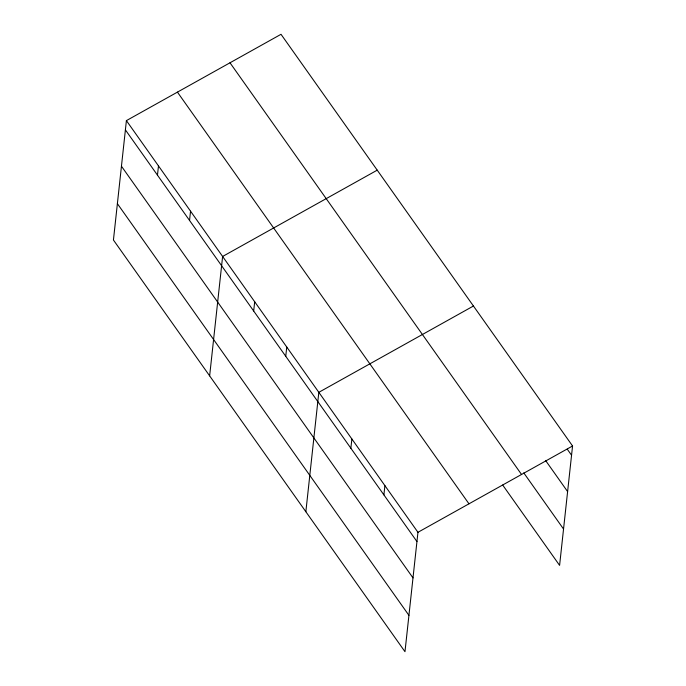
<?xml version="1.0" encoding="UTF-8"?>
<svg xmlns="http://www.w3.org/2000/svg" width="686" height="686" viewBox="0 0 686 686"><rect width="100%" height="100%" fill="white"/><g stroke="black" fill="none" stroke-linecap="round" stroke-linejoin="round"><path stroke-width="1.03" d="M126.404 120.616L113.439 240.014L404.98 651.7L417.954 532.302L126.404 120.616L281.02 34.3L572.561 445.986L559.596 565.384L502.684 485.036M157.471 175.153L158.475 165.901M189.542 220.438L190.545 211.185M209.642 375.868L222.616 256.47L377.231 170.154M253.683 311.007L254.686 301.754M285.753 356.291L286.757 347.039M305.853 511.73L318.827 392.323L473.443 306.016M350.863 448.241L351.867 438.98M383.903 494.898L384.906 485.645M417.954 532.302L572.561 445.986M567.271 449.193L571.558 455.238M545.584 460.486L567.605 491.588M523.77 472.877L563.54 529.043M229.999 62.786L521.54 474.472M177.434 92.13L468.975 503.816M125.401 129.868L416.942 541.554M121.456 166.218L412.998 577.904M117.383 203.665L408.925 615.351"/></g></svg>
